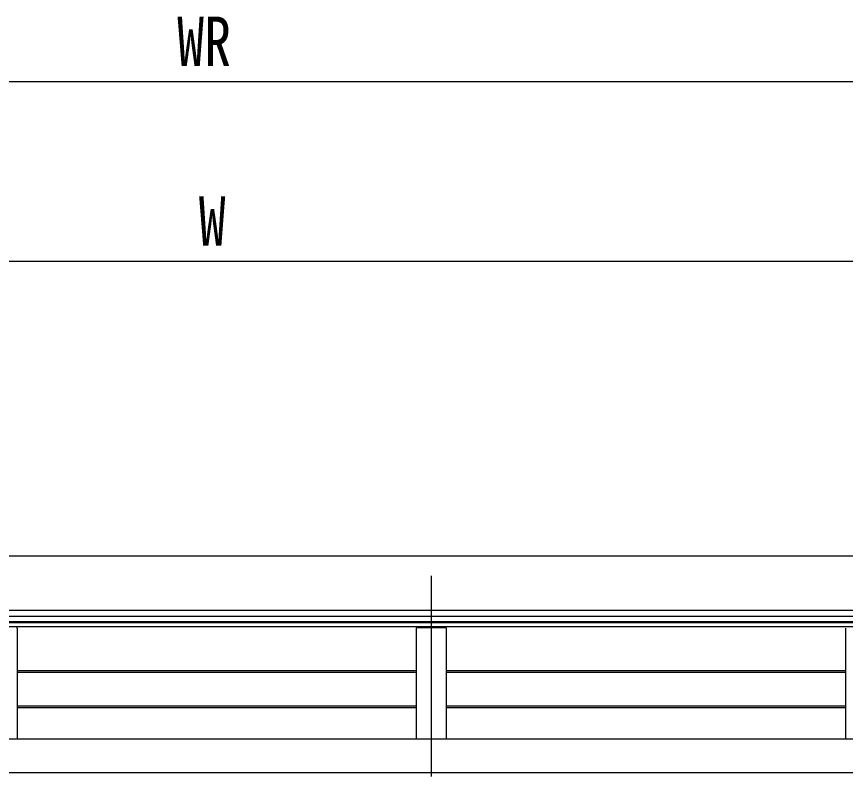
# Model space of a CAD drawing. Units: millimetres, scale not verified. Extents: x -10512 to 10512, y -7425 to 7425.
# Drawn here: x -5509 to -4126, y -2256 to -988 of the extents above; entities that cross this region are included whole.
import ezdxf
from ezdxf.enums import TextEntityAlignment as Align

# ---------------------------------------------------------------- set-up
doc = ezdxf.new("R2010")
doc.units = ezdxf.units.MM
doc.header["$LTSCALE"] = 40
for name, color, linetype in [('0-3_YKK_12', 2, 'Continuous'), ('0-4_YKK_13', 4, 'Continuous'), ('0-5_YKK_A1', 4, 'Continuous'), ('0-6_YKK_D', 6, 'Continuous')]:
    doc.layers.add(name, color=color, linetype=linetype)
doc.styles.add('ＭＳ ゴシック', font='')
doc.styles.get('ＭＳ ゴシック').set_extended_font_data('MS Gothic')

msp = doc.modelspace()

# ---------------------------------------------------------------- linework, layer by layer
at = {"layer": '0-3_YKK_12'}
msp.add_line((-4816.72, -1920.99), (-4816.72, -2255.97), dxfattribs=at)
msp.add_line((-4816.72, -1920.99), (-4816.72, -2255.97), dxfattribs=at)
at = {"layer": '0-4_YKK_13'}
for p, q in [((-3384.72, -1988.86), (-6964.72, -1988.86)), ((-3384.72, -1997.84), (-6964.72, -1997.84))]:
    msp.add_line(p, q, dxfattribs=at)
msp.add_lwpolyline([(-6964.72, -1997.84), (-6964.72, -1887.76), (-3384.72, -1887.76)], dxfattribs=at)
at = {"layer": '0-5_YKK_A1'}
for p, q in [((-6948.22, -1978.62), (-3401.22, -1978.62)), ((-6964.72, -1999.15), (-3384.72, -1999.15)), ((-3374.42, -2006.45), (-6975.02, -2006.45)), ((-5507.72, -2008.36), (-5507.72, -2193.15)), ((-4841.72, -2008.36), (-4841.72, -2193.15)), ((-4840.74, -2007.37), (-4835.9, -2007.3)), ((-4835.9, -2007.3), (-4797.55, -2007.3)), ((-4797.55, -2007.3), (-4792.71, -2007.37)), ((-4791.72, -2008.36), (-4791.72, -2193.15)), ((-4125.72, -2008.36), (-4125.72, -2193.15)), ((-4841.75, -2079.87), (-5507.75, -2079.87)), ((-4841.72, -2082.8), (-5507.72, -2082.8)), ((-4125.75, -2079.87), (-4791.75, -2079.87)), ((-4125.72, -2082.8), (-4791.72, -2082.8)), ((-4841.75, -2138.78), (-5507.75, -2138.78)), ((-4841.72, -2141.71), (-5507.72, -2141.71)), ((-4125.75, -2138.78), (-4791.75, -2138.78)), ((-4125.72, -2141.71), (-4791.72, -2141.71)), ((-6964.72, -2193.15), (-3384.72, -2193.15)), ((-6964.72, -2249.47), (-3384.72, -2249.47))]:
    msp.add_line(p, q, dxfattribs=at)
msp.add_lwpolyline([(-6948.22, -1999.15), (-6948.22, -1998.43), (-3401.22, -1998.43)], dxfattribs=at)
for centre, start, end in [((-5508.72, -2008.37), 359.84961, 89.33225), ((-4840.72, -2008.37), 90.66782, 179.85648), ((-4792.72, -2008.37), 359.84961, 89.33225)]:
    msp.add_arc(centre, 0.997, start, end, dxfattribs=at)
at = {"layer": '0-6_YKK_D'}
for p, q in [((-6859.72, -1096.25), (-3489.72, -1096.25)), ((-6964.72, -1396.25), (-3384.72, -1396.25))]:
    msp.add_line(p, q, dxfattribs=at)

# ---------------------------------------------------------------- texts
at = {"layer": '0-6_YKK_D', "style": 'ＭＳ ゴシック', "width": 0.8}
for s, p in [('WR', (-5240.72, -1095.25)), ('W', (-5204.72, -1395.25))]:
    msp.add_text(s, height=82.48, dxfattribs=at).set_placement(p, align=Align.BOTTOM_LEFT)

doc.saveas('drawing.dxf')
